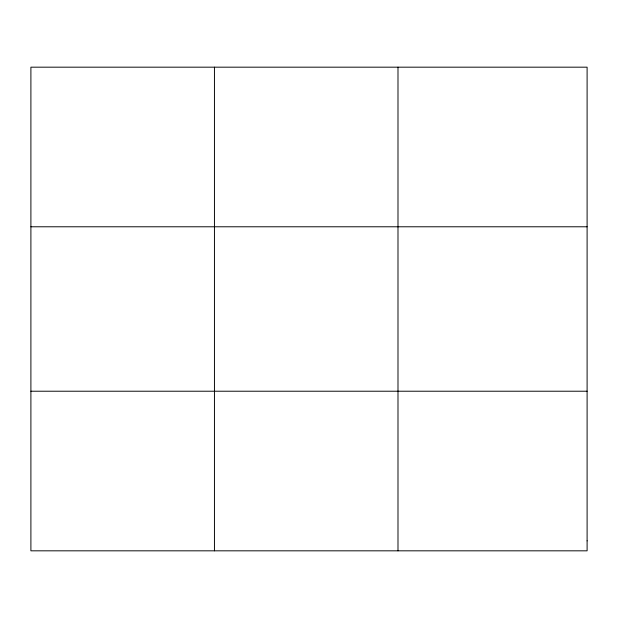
<?xml version="1.0" encoding="UTF-8"?>
<svg xmlns="http://www.w3.org/2000/svg" width="618" height="618" viewBox="0 0 618 618"><rect width="100%" height="100%" fill="white"/><g stroke="black" fill="none" stroke-linecap="round" stroke-linejoin="round"><path stroke-width="0.93" d="M214.446 550.823L214.446 67.177M397.992 550.823L397.992 67.177M30.9 226.783L587.1 226.783M30.9 391.217L587.1 391.217M587.1 540.85L587.1 550.823L30.9 550.823L30.9 67.177L587.1 67.177L587.1 540.85"/></g></svg>
